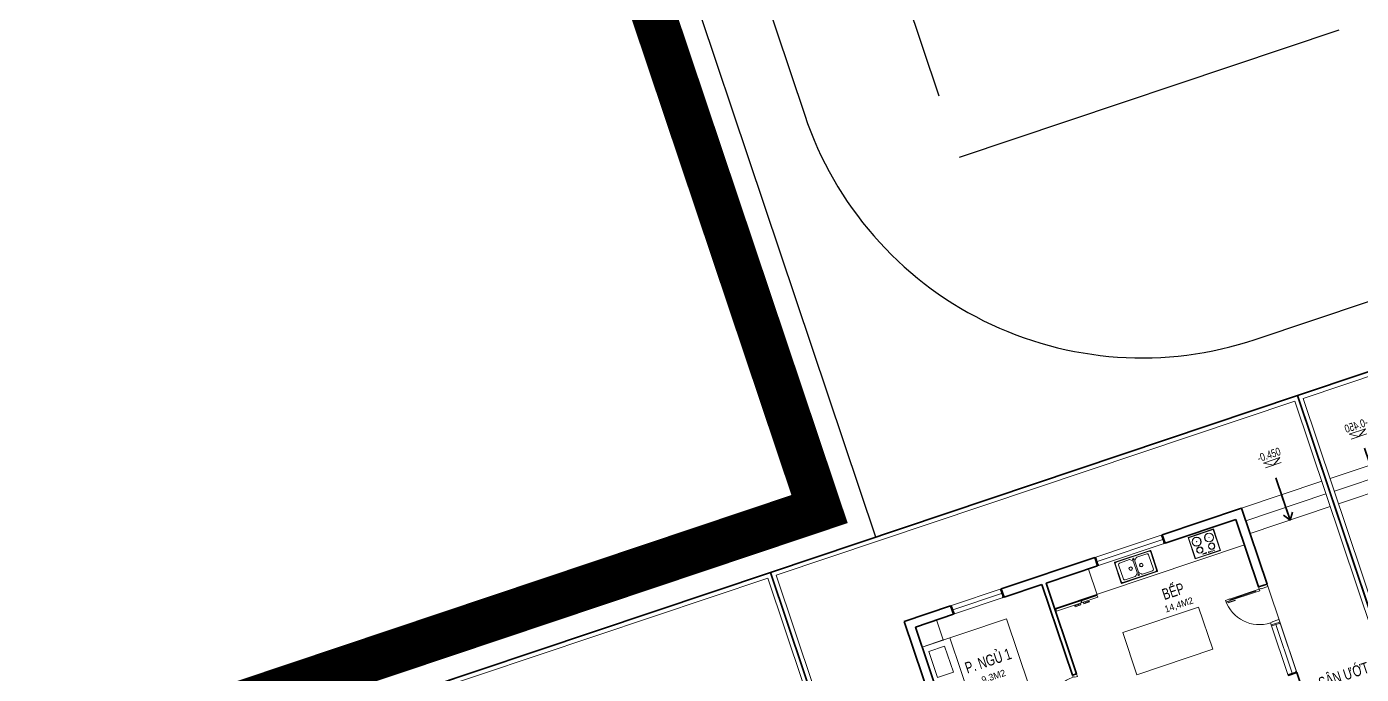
# Model space of a CAD drawing. Header units: metres. Extents: x 551291 to 569219, y 2064429 to 2066248.
# Drawn here: x 552625.81 to 552655.81, y 2065614.8 to 2065629.36 of the extents above; entities that cross this region are included whole.
import ezdxf

# ---------------------------------------------------------------- set-up
doc = ezdxf.new("R2010")
doc.units = ezdxf.units.M
for name, pattern in [('$AUDIT_BAD_LTYPE2', [0]), ('ACAD_ISO10W100', [18.5, 12, -3, 0.5, -3]), ('CENTER', [2, 1.25, -0.25, 0.25, -0.25]), ('DASHDOT2', [0.5, 0.25, -0.125, 0, -0.125])]:
    doc.linetypes.add(name, pattern=pattern)
doc.layers.get('0').update_dxf_attribs({"linetype": 'CONTINUOUS'})
for name, color, linetype, lineweight in [('-DOOR', 137, 'CONTINUOUS', 9), ('-FURNITURE', 46, 'CONTINUOUS', 9), ('-KH', 143, 'CONTINUOUS', 13), ('-LINE1', 7, 'CONTINUOUS', 18), ('-TEXT', 7, 'CONTINUOUS', 15), ('-WALL', 4, 'CONTINUOUS', 35), ('boDnv', 54, 'CONTINUOUS', 25)]:
    doc.layers.add(name, color=color, linetype=linetype, lineweight=lineweight)
for name, color, linetype in [('1-NETMANH', 8, 'CONTINUOUS'), ('ChiaLo', 128, 'CENTER'), ('datOBt', 42, 'CONTINUOUS'), ('datTruog', 134, 'CONTINUOUS'), ('LogDg', 7, 'CONTINUOUS'), ('loKBT', 42, 'CONTINUOUS'), ('TEXT25', 2, 'CONTINUOUS'), ('TimDg', 222, 'CONTINUOUS'), ('ViaHeS', 32, 'CONTINUOUS')]:
    doc.layers.add(name, color=color, linetype=linetype)
doc.styles.add('1', font='arial.ttf')
doc.styles.add('kieuchuDim', font='arial.ttf', dxfattribs={"width": 0.75})
doc.styles.add('rms', font='romans.shx', dxfattribs={"width": 0.7, "bigfont": 'vns.shx'})
doc.styles.add('T1', font='', dxfattribs={"height": 200})
doc.styles.get('T1').set_extended_font_data('VNgeometric Light')
doc.linetypes.add('ADL', pattern='A,0.125,-0.15,["++",rms,S=0.5,R=0,X=0,Y=-0.2245],-1.35,1.125', length=2.75)
doc.dimstyles.new('1-100A3', dxfattribs={"dimscale": 100, "dimtxt": 2, "dimasz": 1.2, "dimexe": 1.8, "dimexo": 0, "dimgap": 0.75, "dimtad": 1, "dimdec": 0, "dimzin": 0, "dimdsep": 46, "dimtxsty": 'kieuchuDim', "dimblk": 'ARCHTICK', "dimcen": 0, "dimdle": 1.8, "dimclrd": 256, "dimclre": 256, "dimclrt": 7, "dimadec": 0, "dimazin": 0, "dimtfac": 0.0001, "dimtdec": 0, "dimtix": 1, "dimtmove": 2, "dimatfit": 3, "dimldrblk": 'ARCHTICK', "dimfxl": 0, "dimtolj": 1, "dimtzin": 0, "dimarcsym": 0})

# ---------------------------------------------------------------- blocks, each defined once
blk = doc.blocks.new('*U1146')
at = {"linetype": '$AUDIT_BAD_LTYPE2'}
for p, q in [((70, 100), (70, 700)), ((90, 700), (90, 100))]:
    blk.add_line(p, q, dxfattribs=at)
for points in [[(50, 700), (90, 700), (90, 800), (50, 800), (50, 700)], [(50, 703), (50, 100)], [(50, 100), (90, 100), (90, 0), (50, 0), (50, 100)]]:
    blk.add_lwpolyline(points)
for points in [[(118, 595), (118, 764), (90, 764), (90, 736), (113, 736), (113, 595)], [(0, 0), (50, 0), (50, -40), (60, -40), (60, -100), (0, -100)], [(900, 0), (850, 0), (850, -40), (840, -40), (840, -100), (900, -100)]]:
    blk.add_lwpolyline(points, close=True)
at = {"linetype": '$AUDIT_BAD_LTYPE2', "ltscale": 0.3}
blk.add_arc((50, 0), 800, 0, 90, dxfattribs=at)
blk = doc.blocks.new('A$C14986441')
at = {"ltscale": 3}
for p, q in [((-250, 420), (-250, -420)), ((240, 430), (-240, 430)), ((-200, 325), (-200, 87)), ((170, 355), (-170, 355)), ((200, 87), (200, 325)), ((250, -420), (250, 420)), ((-191, 66), (-149, 24)), ((-128, 15), (128, 15)), ((149, 24), (191, 66)), ((-200, -325), (-200, -87)), ((-191, -66), (-149, -24)), ((-128, -15), (128, -15)), ((149, -24), (191, -66)), ((200, -87), (200, -325)), ((-240, -430), (240, -430)), ((170, -355), (-170, -355))]:
    blk.add_line(p, q, dxfattribs=at)
blk.add_lwpolyline([(240, -390), (240, 390, 0.414214), (210, 420), (-210, 420, 0.414214), (-240, 390), (-240, -390, 0.414214), (-210, -420), (210, -420, 0.414214)], format="xyb", close=True, dxfattribs=at)
for centre, radius in [((-186, 0), 17.5), ((0, 125), 40), ((0, 125), 35), ((185, 0), 17.5), ((0, -125), 40), ((0, -125), 35)]:
    blk.add_circle(centre, radius, dxfattribs=at)
for centre, radius, start, end in [((-240, 420), 10, 90, 180), ((-170, 325), 30, 90, 180), ((170, 325), 30, 0, 90), ((240, 420), 10, 0, 90), ((-170, 87), 30, 180, 225), ((-128, 45), 30, 225, 270), ((128, 45), 30, 270, 315), ((170, 87), 30, 315, 0), ((-170, -87), 30, 135, 180), ((-128, -45), 30, 90, 135), ((128, -45), 30, 45, 90), ((170, -87), 30, 0, 45), ((-240, -420), 10, 180, 270), ((-170, -325), 30, 180, 270), ((170, -325), 30, 270, 0), ((240, -420), 10, 270, 0)]:
    blk.add_arc(centre, radius, start, end, dxfattribs=at)
blk = doc.blocks.new('A$C23F441E4')
at = {"ltscale": 3}
blk.add_lwpolyline([(-300, 0), (-300, -510), (300, -510), (300, 0), (-300, 0)], dxfattribs=at)
for points in [[(-290, -10), (-290, -500), (290, -500), (290, -10)], [(-100, -46), (-15, -46), (-15, -56), (-100, -56)]]:
    blk.add_lwpolyline(points, close=True, dxfattribs=at)
for centre, radius in [((-147, -359), 100), ((-147, -359), 97), ((-139, -156), 70), ((-139, -156), 67), ((-139, -156), 2), ((37, -48), 6.6), ((147, -359), 100), ((147, -359), 97), ((74, -48), 6.6), ((139, -156), 70), ((139, -156), 67), ((112, -48), 6.6), ((139, -156), 2), ((160, -48), 6.6), ((-147, -359), 2), ((147, -359), 2)]:
    blk.add_circle(centre, radius, dxfattribs=at)
blk = doc.blocks.new('A$C55AD6C8F')
at = {"ltscale": 3}
for p, q in [((-670, 624), (-670, 1000)), ((-670, 1000), (-624, 1000)), ((-624, 1000), (-624, 624)), ((0, 1000), (-615, 1000)), ((-615, 1000), (-615, 0)), ((0, 0), (0, 1000)), ((-624, 624), (-670, 624)), ((-670, 613), (-670, 18)), ((-624, 613), (-670, 613)), ((-624, 18), (-624, 613)), ((-670, 18), (-624, 18)), ((-615, 0), (0, 0))]:
    blk.add_line(p, q, dxfattribs=at)
at = {"ltscale": 3, "elevation": 0}
for points in [[(-670, 688), (-670, 657), (-710, 657), (-710, 788), (-691, 788), (-691, 688)], [(-670, 549), (-670, 580), (-710, 580), (-710, 449), (-691, 449), (-691, 549)]]:
    blk.add_lwpolyline(points, close=True, dxfattribs=at)
blk = doc.blocks.new('*U1144')
at = {"ltscale": 10}
for p, q in [((0, 3201), (0, 0)), ((200, 3156), (200, 45)), ((400, 3156), (400, 0)), ((400, 0), (0, 0))]:
    blk.add_line(p, q, dxfattribs=at)
for points in [[(400, 3201), (400, 3156), (50, 3156), (50, 3141), (0, 3141), (0, 3201)], [(400, 0), (400, 45), (50, 45), (50, 60), (0, 60), (0, 0)]]:
    blk.add_lwpolyline(points, close=True, dxfattribs=at)
blk = doc.blocks.new('*U1145')
at = {"ltscale": 10}
for p, q in [((0, 2400), (0, 0)), ((200, 2355), (200, 45)), ((400, 2355), (400, 0)), ((400, 0), (0, 0))]:
    blk.add_line(p, q, dxfattribs=at)
for points in [[(400, 2400), (400, 2355), (50, 2355), (50, 2340), (0, 2340), (0, 2400)], [(400, 0), (400, 45), (50, 45), (50, 60), (0, 60), (0, 0)]]:
    blk.add_lwpolyline(points, close=True, dxfattribs=at)
blk = doc.blocks.new('*U1142')
at = {"linetype": '$AUDIT_BAD_LTYPE2'}
for p, q in [((70, 100), (70, 700)), ((90, 700), (90, 100))]:
    blk.add_line(p, q, dxfattribs=at)
for points in [[(50, 700), (90, 700), (90, 800), (50, 800), (50, 700)], [(50, 703), (50, 100)], [(50, 100), (90, 100), (90, 0), (50, 0), (50, 100)]]:
    blk.add_lwpolyline(points)
for points in [[(118, 595), (118, 764), (90, 764), (90, 736), (113, 736), (113, 595)], [(0, 0), (50, 0), (50, -40), (60, -40), (60, -200), (0, -200)], [(900, 0), (850, 0), (850, -40), (840, -40), (840, -200), (900, -200)]]:
    blk.add_lwpolyline(points, close=True)
at = {"linetype": '$AUDIT_BAD_LTYPE2', "ltscale": 0.3}
blk.add_arc((50, 0), 800, 0, 90, dxfattribs=at)
blk = doc.blocks.new('*U1143')
at = {"ltscale": 10}
for p, q in [((0, 2400), (0, 0)), ((200, 2355), (200, 45)), ((400, 2355), (400, 0)), ((400, 0), (0, 0))]:
    blk.add_line(p, q, dxfattribs=at)
for points in [[(400, 2400), (400, 2355), (50, 2355), (50, 2340), (0, 2340), (0, 2400)], [(400, 0), (400, 45), (50, 45), (50, 60), (0, 60), (0, 0)]]:
    blk.add_lwpolyline(points, close=True, dxfattribs=at)
blk = doc.blocks.new('_ArchTick')
at = {"color": 0, "linetype": 'ByBlock', "const_width": 0.15}
blk.add_lwpolyline([(-0.5, -0.5), (0.5, 0.5)], dxfattribs=at)
blk = doc.blocks.new('MAU M1BT')
at = {"layer": '-DOOR'}
blk.add_line((999, 10600), (1199, 10600), dxfattribs=at)
at = {"layer": '-FURNITURE'}
for p, q in [((-5943, 12625), (-5943, 11025)), ((-3500, 12499), (999, 12500))]:
    blk.add_line(p, q, dxfattribs=at)
for points in [[(-6600, 13100), (-6101, 13100), (-6101, 12625), (-6600, 12625)], [(-6491, 12485), (-6115, 12485), (-6115, 11867), (-6491, 11867)], [(-2222, 11500), (-2222, 10500), (-422, 10500), (-422, 11500)]]:
    blk.add_lwpolyline(points, close=True, dxfattribs=at)
blk.add_lwpolyline([(-6600, 12625), (-4600, 12625), (-4600, 11025), (-6600, 11025), (-6600, 12625)], dxfattribs=at)
at = {"layer": '-KH'}
blk.add_line((2002, 13988), (2370, 13988), dxfattribs=at)
blk.add_lwpolyline([(2381, 14106), (1991, 14106), (2186, 13988)], close=True, dxfattribs=at)
blk.add_solid([(2186, 13988), (2186, 14106), (2381, 14106), (2186, 13988)], dxfattribs=at)
at = {"layer": '-LINE1'}
for p, q in [((1200, 13300), (3100, 13300)), ((1200, 13000), (3100, 13000)), ((1200, 12700), (3100, 12700)), ((1200, 9400), (1199, 11500))]:
    blk.add_line(p, q, dxfattribs=at)
at = {"layer": '-LINE1', "ltscale": 10}
blk.add_lwpolyline([(2760, -4600), (3100, -4600), (3100, 15200), (-9200, 15200), (-9200, -4600), (-3500, -4600)], dxfattribs=at)
at = {"layer": '-WALL'}
for p, q in [((-6800, 13300), (-5700, 13300)), ((-6800, 13300), (-6800, 9200)), ((-5700, 13100), (-5700, 13300)), ((-4500, 13300), (-2281, 13300)), ((-4500, 13100), (-4500, 13300)), ((-2281, 13100), (-2281, 13300)), ((-681, 13300), (1200, 13300)), ((-681, 13100), (-681, 13300)), ((1200, 13300), (1200, 11500)), ((-6600, 13100), (-5700, 13100)), ((-6600, 13100), (-6600, 10000)), ((-4500, 13100), (-3600, 13100)), ((-3600, 10950), (-3600, 13100)), ((-3500, 13100), (-2281, 13100)), ((-3500, 10950), (-3500, 13100)), ((-681, 13100), (1000, 13100)), ((1000, 13100), (1000, 11500)), ((1000, 11500), (1200, 11500)), ((-3601, 10950), (-3500, 10950)), ((1000, 9400), (1200, 9400)), ((1200, 9400), (1200, 8560))]:
    blk.add_line(p, q, dxfattribs=at)
blk.add_lwpolyline([(-9300, -4700), (3200, -4700), (3200, 15300), (-9300, 15300)], close=True, dxfattribs=at)
at = {"layer": '1-NETMANH', "linetype": 'DASHDOT2'}
blk.add_line((-6097, 12604), (-6097, 12604), dxfattribs=at)
at = {"layer": '-DOOR', "xscale": 0.5000000000000001, "yscale": 0.5000000000000001, "zscale": 0.5000000000000001}
for name, p, rotation in [('*U1145', (-4500, 13100), 90), ('*U1144', (-681, 13100), 90), ('*U1143', (1199, 10600), 180)]:
    blk.add_blockref(name, p, dxfattribs=dict(at, rotation=rotation))
at = {"layer": '-DOOR', "xscale": -1, "rotation": 90}
blk.add_blockref('*U1142', (999, 11500), dxfattribs=at)
at = {"layer": '-DOOR', "rotation": 90.00000000000001}
blk.add_blockref('*U1146', (-3600, 10050), dxfattribs=at)
at = {"layer": '-FURNITURE', "xscale": -1}
for name, p, rotation in [('A$C55AD6C8F', (-3500, 13099), 270), ('A$C23F441E4', (150, 12549), 180)]:
    blk.add_blockref(name, p, dxfattribs=dict(at, rotation=rotation))
at = {"layer": '-FURNITURE', "rotation": 270}
blk.add_blockref('A$C14986441', (-1470, 12805), dxfattribs=at)
at = {"layer": '-TEXT', "style": '1', "width": 0.75}
blk.add_text('-0.450', height=180, dxfattribs=at).set_placement((1899, 14154))
at = {"layer": '-TEXT', "color": 2, "width": 0.75}
for s, p in [('P. NGỦ 1', (-5828, 11736)), ('BẾP', (-1103, 11893)), ('SÂN ƯỚT', (1598, 8884))]:
    blk.add_text(s, height=250, dxfattribs=at).set_placement(p)
at = {"layer": 'TEXT25', "style": 'T1'}
for s, p in [('14,4M2', (-1162, 11616)), ('9,3M2', (-5568, 11415))]:
    blk.add_text(s, height=150, rotation=360, dxfattribs=at).set_placement(p)
at = {"layer": '-KH', "ltscale": 15}
blk.add_leader([(2150, 12700), (2150, 13300)], dimstyle='1-100A3', override={"dimasz": 1.5, "dimtad": 0, "dimldrblk": 'Open90'}, dxfattribs=at)

msp = doc.modelspace()

# ---------------------------------------------------------------- linework, layer by layer
at = {"layer": 'boDnv', "color": 10, "linetype": 'ADL', "ltscale": 0.25, "const_width": 1}
msp.add_lwpolyline([(552635.796, 2065641.874), (552632.36, 2065645.521), (552629.018, 2065646.868, 0.170573), (552530.333, 2065651.346), (552527.546, 2065645.826), (552547.536, 2065586.261), (552643.636, 2065618.512)], format="xyb", close=True, dxfattribs=at)
at = {"layer": 'ChiaLo', "ltscale": 5}
for points in [[(552676.135, 2065628.363), (552546.906, 2065584.994)], [(552654.383, 2065621.063), (552660.746, 2065602.103)], [(552642.533, 2065617.086), (552648.896, 2065598.126)]]:
    msp.add_lwpolyline(points, dxfattribs=at)
at = {"layer": 'datOBt'}
msp.add_lwpolyline([(552679.707, 2065608.466), (552683.082, 2065614.866), (552679.799, 2065626.432), (552676.135, 2065628.363), (552644.903, 2065617.882), (552546.906, 2065584.994), (552551.678, 2065570.774), (552558.009, 2065567.625)], close=True, dxfattribs=at)
at = {"layer": 'datTruog', "linetype": 'ByBlock'}
msp.add_lwpolyline([(552636.674, 2065642.4), (552632.938, 2065646.366), (552629.392, 2065647.795, 0.171311), (552529.633, 2065652.179), (552526.465, 2065645.904), (552546.906, 2065584.994), (552644.903, 2065617.882)], format="xyb", close=True, dxfattribs=at)
at = {"layer": 'LogDg'}
msp.add_lwpolyline([(552633.502, 2065647.756, -0.219363), (552638.095, 2065642.881), (552643.302, 2065627.365, 0.414214), (552653.432, 2065622.326), (552676.313, 2065630.005, -0.428104), (552686.554, 2065624.605), (552688.878, 2065616.419, -0.400458), (552683.727, 2065606.65), (552558.964, 2065564.78, -0.414214), (552548.834, 2065569.819), (552523.791, 2065644.442, -0.420828), (552528.35, 2065653.354, -0.172814), (552629.953, 2065649.187), (552633.502, 2065647.756)], format="xyb", dxfattribs=at)
at = {"layer": 'loKBT'}
for points in [[(552666.234, 2065625.04), (552654.383, 2065621.063), (552660.746, 2065602.103), (552672.597, 2065606.079)], [(552654.383, 2065621.063), (552642.533, 2065617.086), (552648.896, 2065598.126), (552660.746, 2065602.103)], [(552642.533, 2065617.086), (552630.682, 2065613.109), (552637.045, 2065594.149), (552648.896, 2065598.126)]]:
    msp.add_lwpolyline(points, close=True, dxfattribs=at)
at = {"layer": 'TimDg', "linetype": 'ACAD_ISO10W100', "ltscale": 0.75}
msp.add_lwpolyline([(552639.043, 2065649.487), (552646.783, 2065626.424), (552688.318, 2065640.363)], dxfattribs=at)
at = {"layer": 'ViaHeS'}
msp.add_lwpolyline([(552683.082, 2065614.866), (552679.799, 2065626.432), (552676.135, 2065628.363), (552644.903, 2065617.882), (552636.674, 2065642.4), (552632.938, 2065646.366), (552629.392, 2065647.795, 0.171311), (552529.633, 2065652.179), (552526.465, 2065645.904), (552551.678, 2065570.774), (552558.009, 2065567.625), (552679.707, 2065608.466)], format="xyb", close=True, dxfattribs=at)
msp.add_lwpolyline([(552644.903, 2065617.882), (552546.906, 2065584.994)], dxfattribs=at)

# ---------------------------------------------------------------- block references
at = {"layer": '-WALL', "yscale": 0.001, "zscale": 0.001}
for p, xscale, rotation in [((552662.285, 2065607.577), -0.0009999999999999998, 18.55149986703843), ((552656.217, 2065605.54), 0.001, 18.55149973828003), ((552638.584, 2065599.623), -0.0009999999999999998, 18.55149986703843)]:
    msp.add_blockref('MAU M1BT', p, dxfattribs=dict(at, xscale=xscale, rotation=rotation))

doc.saveas('drawing.dxf')
